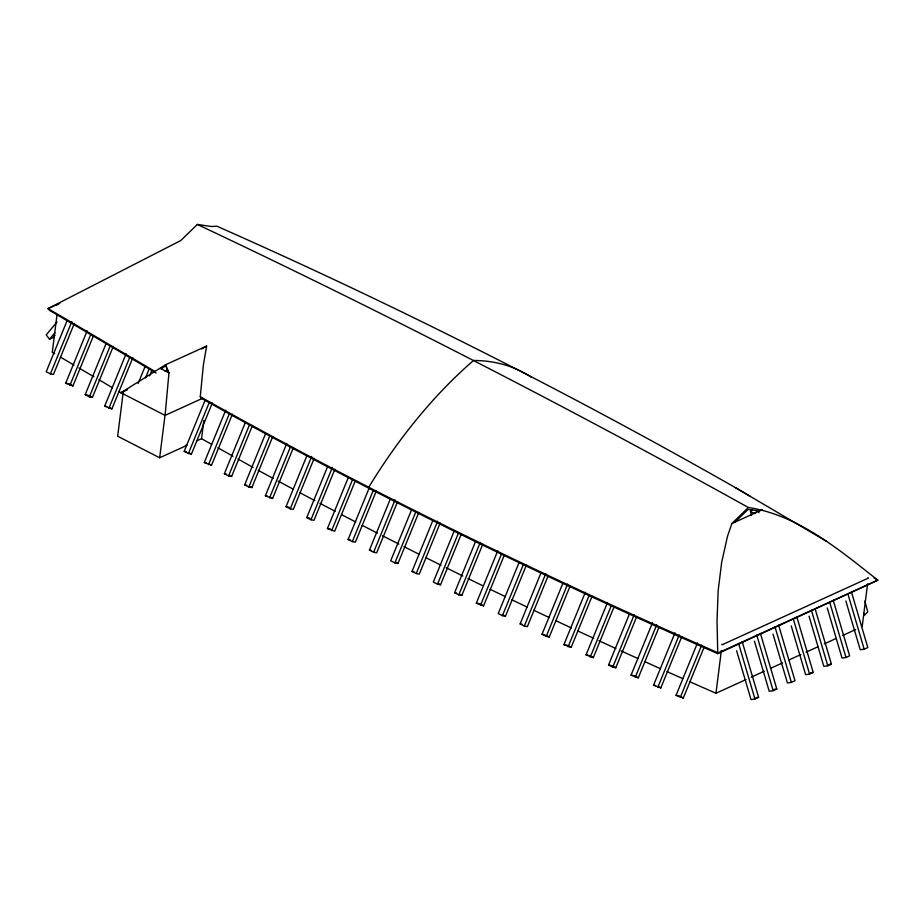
<?xml version="1.0" encoding="UTF-8"?>
<svg xmlns="http://www.w3.org/2000/svg" width="924" height="924" viewBox="0 0 924 924"><rect width="100%" height="100%" fill="white"/><g stroke="black" fill="none" stroke-linecap="round" stroke-linejoin="round"><path stroke-width="1.39" d="M201.998 398.591L200.277 396.731L203.326 365.338L206.618 346.05L165.512 364.784L168.965 372.811L165.096 415.419L165.142 414.356L159.656 457.784L117.66 436.22L123.146 392.804M56.953 315.234L52.275 352.298L54.666 353.696M168.133 372.372L165.512 364.784L120.952 392.735L122.199 393.381M196.673 440.91L201.536 438.692L203.834 420.478M689.431 681.577A4466.015 2117.288 7.2 0 0 715.973 693.243L721.367 650.484M862.196 626.576L867.59 583.818M717.763 653.661L877.8 580.168C839.408 549.93 798.093 515.061 748.336 507.484L731.877 523.562L727.511 536.267L721.667 562.393L718.156 590.69L717.024 620.928L717.763 653.661C541.799 576.253 368.561 492.296 200.958 398.036M67.106 320.663L46.212 371.737L50.416 373.885L53.453 374.451L74.347 323.388M50.416 373.885L71.841 321.517M93.289 336.163L72.938 385.92L65.696 383.206L87.133 330.827M69.901 385.366L90.795 334.292M113.317 346.327L92.423 397.401L89.385 396.835L85.193 394.675L106.075 343.613M89.385 396.835L110.279 345.772M132.802 357.796L111.92 408.87L104.678 406.156L126.103 353.776M108.882 408.304L129.764 357.242M138.092 383.576L145.056 366.562M145.507 377.881L149.261 368.711M149.619 375.825L151.755 370.582M212.335 402.979L191.441 454.042L188.404 453.488L184.199 451.328L205.093 400.254M188.404 453.488L209.286 402.414M232.421 414.171L211.527 465.246L204.296 462.52L225.722 410.152M208.489 464.68L229.383 413.617M252.518 425.375L231.624 476.438L228.586 475.883L224.382 473.723L245.276 422.649M228.586 475.883L249.48 424.809M272.788 436.486L251.894 487.549L248.856 486.994L244.664 484.834L265.546 433.772M248.856 486.994L269.75 435.92M293.486 447.412L272.592 498.475L265.361 495.761L286.787 443.381M269.554 497.921L290.448 446.846M314.183 458.327L293.289 509.401L290.252 508.835L286.047 506.675L306.941 455.613M290.252 508.835L311.677 456.456M334.869 469.253L313.987 520.316L310.949 519.762L306.745 517.602L327.639 466.539M310.949 519.762L332.374 467.382M355.035 481.485L334.673 531.242L327.442 528.528L348.325 477.454M331.635 530.688L352.529 479.614M376.264 491.094L355.37 542.169L352.333 541.603L348.129 539.454L369.023 488.38M352.333 541.603L373.227 490.54M397.563 501.744L376.669 552.818L373.631 552.252L369.427 550.103L390.321 499.029M373.631 552.252L395.056 499.884M411.619 509.678L390.725 560.741L394.929 562.901L397.967 563.467L418.849 512.393M394.929 562.901L415.812 511.838M440.147 523.042L419.265 574.116L416.216 573.55L412.023 571.39L432.917 520.327M416.216 573.55L437.653 521.171M454.204 530.977L433.321 582.039L437.514 584.199L440.552 584.765L461.446 533.691M437.514 584.199L458.408 533.136M482.744 544.34L461.85 595.414L458.812 594.848L454.62 592.688L475.502 541.626M458.812 594.848L480.237 542.469M504.458 554.804L483.564 605.867L476.334 603.153L497.759 550.773M480.526 605.301L501.42 554.238M519.115 562.45L498.232 613.524L502.425 615.684L505.463 616.239L526.357 565.176M502.425 615.684L523.319 564.61M548.255 575.548L527.361 626.611L524.324 626.056L520.131 623.896L541.014 572.834M524.324 626.056L545.749 573.677M570.154 585.92L549.26 636.982L546.223 636.428L542.03 634.268L562.912 583.206M546.223 636.428L567.648 584.049M592.053 596.292L571.159 647.366L563.917 644.64L585.354 592.272M568.121 646.8L589.015 595.737M614.194 606.56L593.3 657.622L586.059 654.908L607.484 602.529M590.263 657.068L611.157 605.994M636.694 616.654L615.8 667.729L612.762 667.163L608.569 665.003L629.452 613.94M612.762 667.163L634.187 614.783M659.193 626.761L638.311 677.823L631.069 675.109L652.494 622.73M635.262 677.269L656.687 624.89M681.693 636.855L660.81 687.918L653.568 685.204L674.994 632.824M657.773 687.364L679.198 634.984M704.204 646.95L683.31 698.024L676.068 695.298L697.493 642.931M680.272 697.458L701.697 645.079M57.034 321.933L46.2 334.904L49.526 339.212L53.165 337.549L54.978 335.389M49.526 339.212L54.943 332.721M751.501 515.476L750.438 511.411L752.217 509.621M757.31 510.891L754.631 513.571L750.438 511.411M734.788 522.233L748.094 509.436L759.597 510.926M750.045 496.234L735.389 487.606C567.105 391.788 393.971 304.493 216.851 226.184L211.492 226.53L197.332 224.428L180.861 240.494L48.048 308.593L49.619 310.418L156.075 373.007M161.411 368.93L165.384 365.765M56.202 305.486L58.755 303.626M165.153 371.39L167.602 369.877M201.767 348.983L206.618 346.05M59.817 303.234L48.048 308.593L155.371 371.691M127.42 389.789L120.952 392.735L165.096 415.419M165.05 415.396L202.229 398.452M159.656 457.784L186.96 445.345L186.163 444.894M731.877 523.562L762.508 509.598M715.973 693.243L746.003 679.556M751.224 677.176L764.275 671.217M770.801 668.248L782.559 662.889M789.084 659.909L800.831 654.55M806.051 652.171L817.809 646.812M824.335 643.843L836.081 638.484M842.607 635.504L855.67 629.556M736.624 650.785L751.016 699.572L754.954 699.006L758.604 697.343L742.215 641.764M754.434 641.129L769.218 691.279L773.169 690.702L776.807 689.038L760.417 633.471M773.041 634.176L787.421 682.975L791.371 682.397L795.01 680.745L778.62 625.167M791.244 625.883L805.624 674.682L809.574 674.104L813.212 672.441L796.823 616.874M809.043 616.227L823.827 666.377L827.777 665.8L831.415 664.148L815.037 608.569M827.246 607.923L842.03 658.073L845.98 657.507L849.618 655.844L833.24 600.265M845.853 600.981L860.244 649.78L864.183 649.202L867.821 647.539L851.443 591.972M828.782 664.529L831.415 664.148M810.579 672.822L813.212 672.441M774.173 689.419L776.807 689.038M755.971 697.724L758.604 697.343M65.696 383.206L67.729 383.576M85.193 394.675L88.23 395.241M104.678 406.156L106.699 406.525M184.199 451.328L186.232 451.697M204.296 462.52L206.318 462.901M224.382 473.723L226.415 474.093M244.664 484.834L246.685 485.204M265.361 495.761L267.382 496.13M286.047 506.675L289.085 507.241M306.745 517.602L309.783 518.168M327.442 528.528L330.48 529.082M348.129 539.454L350.161 539.824M369.427 550.103L371.46 550.473M412.023 571.39L414.044 571.771M454.62 592.688L456.641 593.069M476.334 603.153L478.355 603.522M520.131 623.896L522.152 624.266M542.03 634.268L545.068 634.834M563.917 644.64L565.95 645.021M586.059 654.908L588.091 655.278M608.569 665.003L610.591 665.384M631.069 675.109L633.09 675.479M653.568 685.204L655.601 685.573M676.068 695.298L679.105 695.864M197.332 224.428C384.084 312.601 567.821 407.172 748.336 507.484M160.568 368.491L168.965 372.811M681.207 696.939L683.31 698.024M68.746 383.76L72.938 385.92M658.708 686.844L660.81 687.918M89.281 395.772L92.423 397.401M634.107 675.663L638.311 677.823M109.817 407.784L111.92 408.87M611.607 665.569L615.8 667.729M589.096 655.474L593.3 657.622M566.966 645.206L571.159 647.366M547.158 635.908L549.26 636.982M189.339 452.968L191.441 454.042M209.436 464.16L211.527 465.246M503.372 615.165L505.463 616.239M229.522 475.363L231.624 476.438M479.371 603.707L483.564 605.867M249.803 486.474L251.894 487.549M459.748 594.328L461.85 595.414M270.489 497.401L272.592 498.475M438.461 583.679L440.552 584.765M395.865 562.381L397.967 563.467M200.277 396.731C368.249 491.21 541.891 575.329 718.271 652.898L877.8 580.168L874.092 577.985M201.536 438.692L211.596 444.305M217.891 447.805L232.987 456.225M238.022 459.02L253.118 467.44M258.142 470.247L260.66 471.644A4466.015 2117.288 7.2 0 0 273.192 478.413M60.638 357.218L74.024 365.096M78.99 368.018L93.901 376.796M98.868 379.718L112.532 387.768M118.746 391.418L123.712 394.352M735.389 487.606L826.495 541.291M721.783 644.236L722.094 644.79L868.317 578.124L868.052 577.546M369.277 488.611L368.676 487.352A342.896 183.795 -62.8 0 1 473.527 360.476A342.896 183.795 -62.8 0 1 531.554 377.35M847.805 593.635L864.183 649.202M829.602 601.928L845.98 657.507M811.388 610.233L827.777 665.8M793.185 618.526L809.574 674.104M774.982 626.83L791.371 682.397M756.779 635.135L773.169 690.702M738.576 643.427L754.954 699.006M864.899 601.062L867.751 611.896L864.194 615.465L863.478 612.762M758.2 510.002L758.904 512.704M682.813 678.655A4466.015 2117.288 7.2 0 1 666.978 671.609M660.394 668.664A4466.015 2117.288 7.2 0 1 644.617 661.572M638.068 658.604A4466.015 2117.288 7.2 0 1 621.067 650.889M615.846 648.498A4466.015 2117.288 7.2 0 1 598.925 640.736M593.693 638.322A4466.015 2117.288 7.2 0 1 577.974 631.034M571.436 627.985A4466.015 2117.288 7.2 0 1 555.786 620.651M549.283 617.59A4466.015 2117.288 7.2 0 1 533.714 610.221M527.246 607.149A4466.015 2117.288 7.2 0 1 511.757 599.734M505.312 596.638A4466.015 2117.288 7.2 0 1 489.905 589.189M482.213 585.458A4466.015 2117.288 7.2 0 1 468.006 578.516M462.843 575.987A4466.015 2117.288 7.2 0 1 446.13 567.74M441.002 565.199A4466.015 2117.288 7.2 0 1 425.641 557.553M419.265 554.354A4466.015 2117.288 7.2 0 1 403.996 546.673M398.914 544.097A4466.015 2117.288 7.2 0 1 382.467 535.735M377.408 533.148A4466.015 2117.288 7.2 0 1 362.127 525.306M355.705 521.979A4466.015 2117.288 7.2 0 1 341.614 514.668M335.227 511.33A4466.015 2117.288 7.2 0 1 319.935 503.314M314.853 500.635A4466.015 2117.288 7.2 0 1 299.642 492.584M293.324 489.212A4466.015 2117.288 7.2 0 1 278.216 481.115"/></g></svg>
